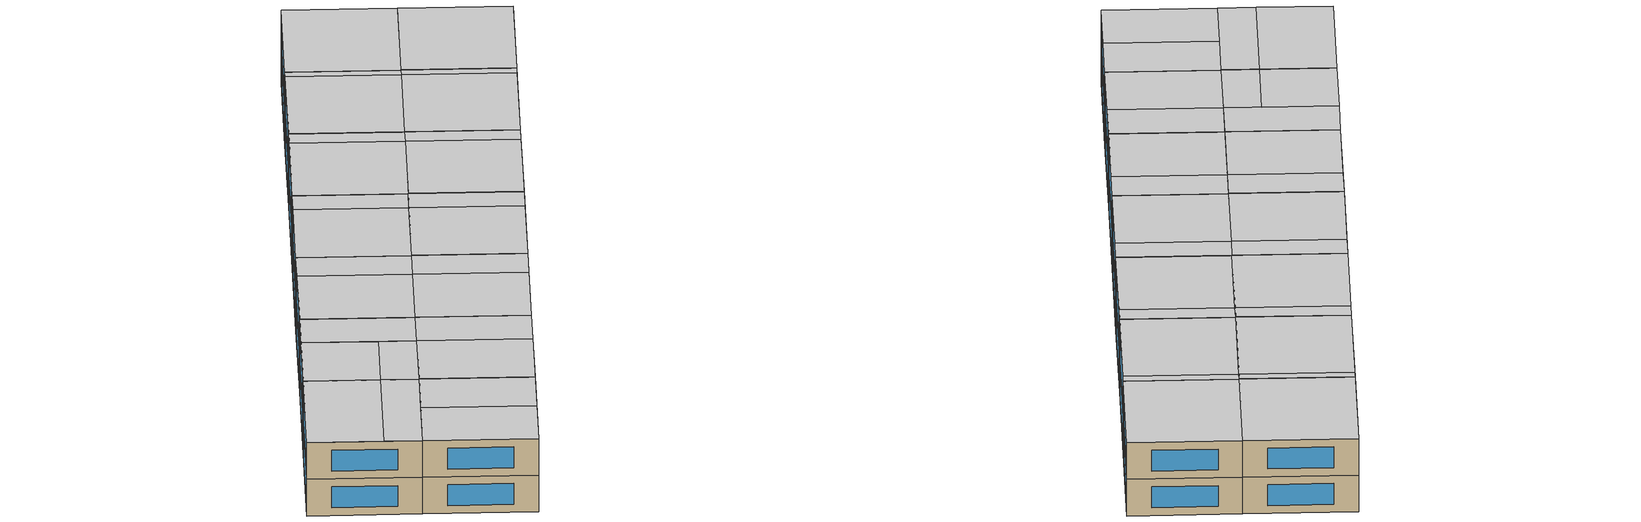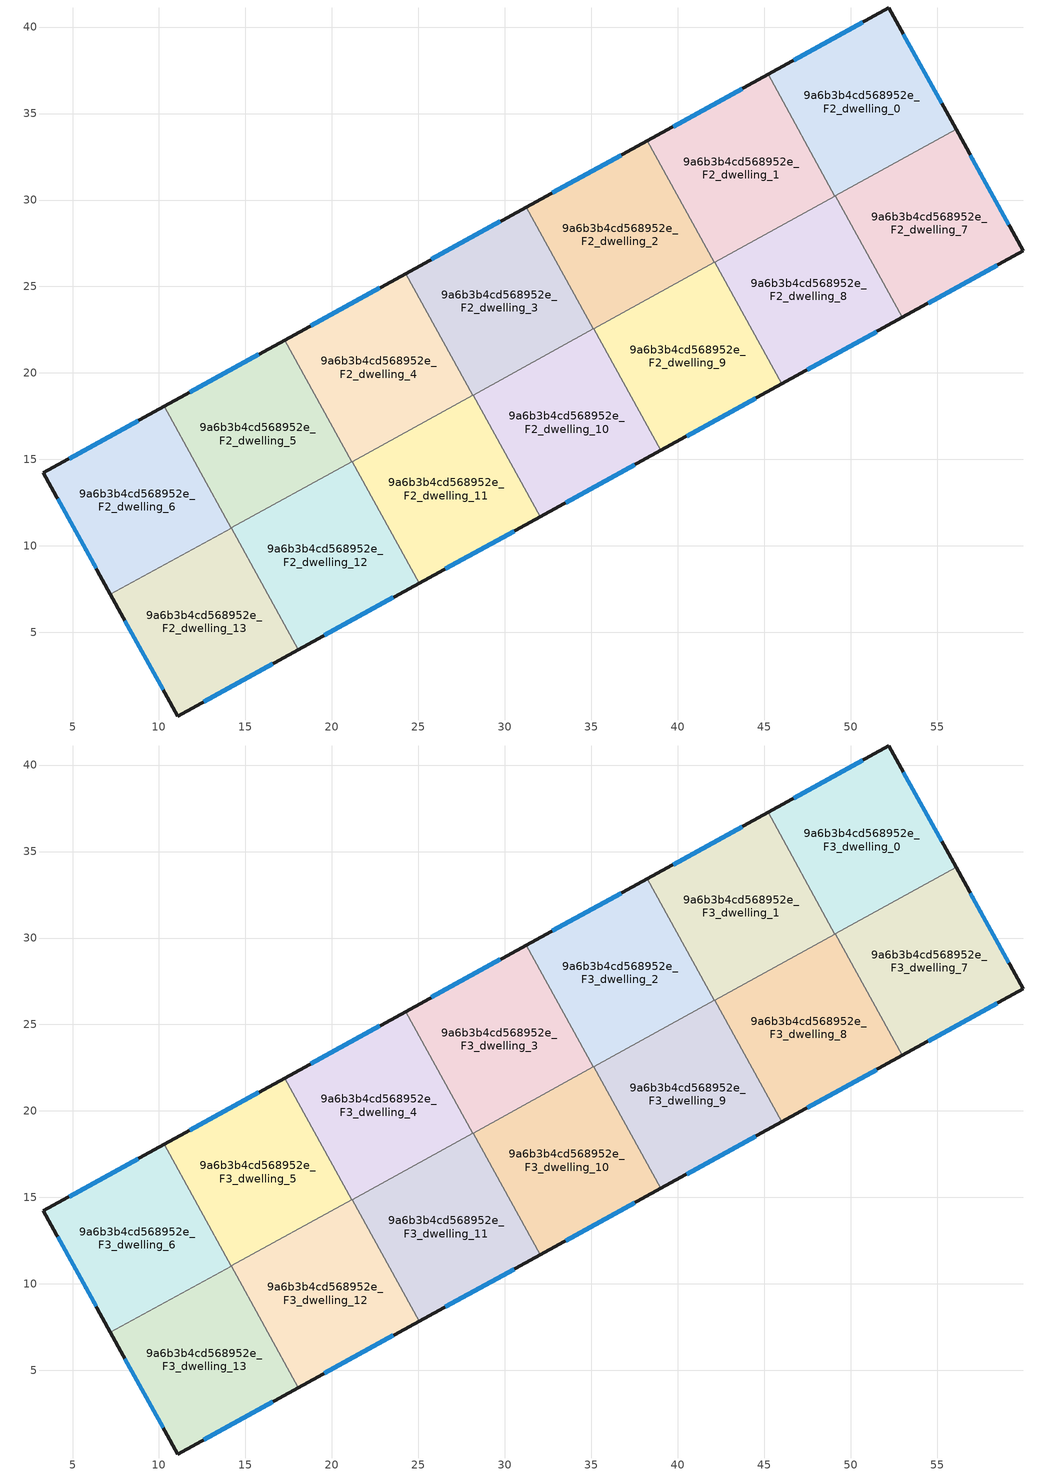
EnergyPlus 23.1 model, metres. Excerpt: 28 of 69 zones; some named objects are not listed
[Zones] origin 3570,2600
9a6b3b4cd568952e_F2_dwelling_0
 floor to 9a6b3b4cd568952e_F1_dwelling_0 (EU_floor_Construction): 52.19,41.1 56.09,34.08 49.09,30.23 45.22,37.27 z6
 wall outside (EU_wall_Construction): 56.09,34.08 52.19,41.1 45.22,37.27 z6:9
 wall to 9a6b3b4cd568952e_F2_dwelling_1 (EU_wall_Construction): 45.22,37.27 49.09,30.23 z6:9
 wall to 9a6b3b4cd568952e_F2_dwelling_7 (EU_wall_Construction): 49.11,30.25 56.09,34.08 z6:9
 wall to 9a6b3b4cd568952e_F2_dwelling_8 (EU_wall_Construction): 49.09,30.23 49.11,30.25 z6:9
 window (EU_Window_Construction): 50.7,40.28 46.71,38.09 / 55.25,35.59 53.03,39.6 z6.64:8.36
9a6b3b4cd568952e_F2_dwelling_1
 floor to 9a6b3b4cd568952e_F1_dwelling_1 (EU_floor_Construction): 45.22,37.27 49.09,30.23 42.1,26.39 38.23,33.42 z6
 wall outside (EU_wall_Construction): 45.22,37.27 38.23,33.42 z6:9
 wall to 9a6b3b4cd568952e_F2_dwelling_8 (EU_wall_Construction): 42.13,26.4 49.09,30.23 z6:9
 wall to 9a6b3b4cd568952e_F2_dwelling_2 (EU_wall_Construction): 38.23,33.42 42.1,26.39 z6:9
 wall to 9a6b3b4cd568952e_F2_dwelling_9 (EU_wall_Construction): 42.1,26.39 42.13,26.4 z6:9
 window (EU_Window_Construction): 43.72,36.44 39.72,34.25 z6.64:8.36
9a6b3b4cd568952e_F2_dwelling_10
 floor to 9a6b3b4cd568952e_F1_dwelling_10 (EU_floor_Construction): 35.15,22.56 39.02,15.53 32.03,11.68 28.16,18.72 z6
 wall outside (EU_wall_Construction): 32.03,11.68 39.02,15.53 z6:9
 wall to 9a6b3b4cd568952e_F2_dwelling_9 (EU_wall_Construction): 39.02,15.53 35.15,22.56 z6:9
 wall to 9a6b3b4cd568952e_F2_dwelling_11 (EU_wall_Construction): 28.16,18.72 32.03,11.68 z6:9
 wall to 9a6b3b4cd568952e_F2_dwelling_3 (EU_wall_Construction): 35.11,22.55 28.16,18.72 z6:9
 wall to 9a6b3b4cd568952e_F2_dwelling_2 (EU_wall_Construction): 35.15,22.56 35.11,22.55 z6:9
 window (EU_Window_Construction): 33.53,12.51 37.52,14.7 z6.64:8.36
9a6b3b4cd568952e_F2_dwelling_11
 floor to 9a6b3b4cd568952e_F1_dwelling_11 (EU_floor_Construction): 28.16,18.72 32.03,11.68 25.05,7.84 21.18,14.88 z6
 wall outside (EU_wall_Construction): 25.05,7.84 32.03,11.68 z6:9
 wall to 9a6b3b4cd568952e_F2_dwelling_12 (EU_wall_Construction): 21.18,14.88 25.05,7.84 z6:9
 wall to 9a6b3b4cd568952e_F2_dwelling_4 (EU_wall_Construction): 28.13,18.7 21.18,14.88 z6:9
 wall to 9a6b3b4cd568952e_F2_dwelling_3 (EU_wall_Construction): 28.16,18.72 28.13,18.71 z6:9
 window (EU_Window_Construction): 26.54,8.66 30.54,10.86 z6.64:8.36
9a6b3b4cd568952e_F2_dwelling_12
 floor to 9a6b3b4cd568952e_F1_dwelling_12 (EU_floor_Construction): 21.18,14.88 25.05,7.84 18.06,4 14.19,11.04 z6
 wall outside (EU_wall_Construction): 18.06,4 25.05,7.84 z6:9
 wall to 9a6b3b4cd568952e_F2_dwelling_13 (EU_wall_Construction): 14.19,11.04 18.06,4 z6:9
 wall to 9a6b3b4cd568952e_F2_dwelling_5 (EU_wall_Construction): 21.15,14.86 14.19,11.04 z6:9
 wall to 9a6b3b4cd568952e_F2_dwelling_4 (EU_wall_Construction): 21.18,14.88 21.15,14.86 z6:9
 window (EU_Window_Construction): 19.56,4.82 23.55,7.02 z6.64:8.36
9a6b3b4cd568952e_F2_dwelling_13
 floor to 9a6b3b4cd568952e_F1_dwelling_13 (EU_floor_Construction): 14.19,11.04 18.06,4 11.09,0.17 7.2,7.19 z6
 wall outside (EU_wall_Construction): 7.2,7.19 11.09,0.17 18.06,4 z6:9
 wall to 9a6b3b4cd568952e_F2_dwelling_6 (EU_wall_Construction): 14.17,11.02 7.2,7.19 z6:9
 wall to 9a6b3b4cd568952e_F2_dwelling_5 (EU_wall_Construction): 14.19,11.04 14.17,11.02 z6:9
 window (EU_Window_Construction): 12.58,0.99 16.57,3.18 / 8.03,5.69 10.26,1.67 z6.64:8.36
9a6b3b4cd568952e_F2_dwelling_2
 floor to 9a6b3b4cd568952e_F1_dwelling_2 (EU_floor_Construction): 38.23,33.42 42.1,26.39 35.11,22.55 31.24,29.58 z6
 wall outside (EU_wall_Construction): 38.23,33.42 31.24,29.58 z6:9
 wall to 9a6b3b4cd568952e_F2_dwelling_9 (EU_wall_Construction): 35.15,22.56 42.1,26.39 z6:9
 wall to 9a6b3b4cd568952e_F2_dwelling_3 (EU_wall_Construction): 31.24,29.58 35.11,22.55 z6:9
 window (EU_Window_Construction): 36.73,32.6 32.74,30.41 z6.64:8.36
9a6b3b4cd568952e_F2_dwelling_3
 floor to 9a6b3b4cd568952e_F1_dwelling_3 (EU_floor_Construction): 31.24,29.58 35.11,22.55 28.13,18.71 24.26,25.74 z6
 wall outside (EU_wall_Construction): 31.24,29.58 24.26,25.74 z6:9
 wall to 9a6b3b4cd568952e_F2_dwelling_4 (EU_wall_Construction): 24.26,25.74 28.13,18.71 z6:9
 window (EU_Window_Construction): 29.75,28.76 25.75,26.57 z6.64:8.36
9a6b3b4cd568952e_F2_dwelling_4
 floor to 9a6b3b4cd568952e_F1_dwelling_4 (EU_floor_Construction): 24.26,25.74 28.13,18.71 21.15,14.86 17.27,21.9 z6
 wall outside (EU_wall_Construction): 24.26,25.74 17.27,21.9 z6:9
 wall to 9a6b3b4cd568952e_F2_dwelling_5 (EU_wall_Construction): 17.27,21.9 21.15,14.86 z6:9
 window (EU_Window_Construction): 22.76,24.92 18.77,22.73 z6.64:8.36
9a6b3b4cd568952e_F2_dwelling_5
 floor to 9a6b3b4cd568952e_F1_dwelling_5 (EU_floor_Construction): 17.27,21.9 21.15,14.86 14.17,11.02 10.29,18.07 z6
 wall outside (EU_wall_Construction): 17.27,21.9 10.29,18.07 z6:9
 wall to 9a6b3b4cd568952e_F2_dwelling_6 (EU_wall_Construction): 10.29,18.07 14.17,11.02 z6:9
 window (EU_Window_Construction): 15.78,21.08 11.79,18.89 z6.64:8.36
9a6b3b4cd568952e_F2_dwelling_6
 floor to 9a6b3b4cd568952e_F1_dwelling_6 (EU_floor_Construction): 10.29,18.07 14.17,11.02 7.2,7.19 3.3,14.22 z6
 wall outside (EU_wall_Construction): 10.29,18.07 3.3,14.22 7.2,7.19 z6:9
 window (EU_Window_Construction): 4.13,12.72 6.36,8.7 / 8.8,17.24 4.8,15.04 z6.64:8.36
9a6b3b4cd568952e_F2_dwelling_7
 floor to 9a6b3b4cd568952e_F1_dwelling_7 (EU_floor_Construction): 56.09,34.08 59.98,27.06 52.98,23.21 49.11,30.25 z6
 wall outside (EU_wall_Construction): 52.98,23.21 59.98,27.06 56.09,34.08 z6:9
 wall to 9a6b3b4cd568952e_F2_dwelling_8 (EU_wall_Construction): 49.11,30.25 52.98,23.21 z6:9
 window (EU_Window_Construction): 59.15,28.56 56.92,32.58 / 54.48,24.03 58.48,26.23 z6.64:8.36
9a6b3b4cd568952e_F2_dwelling_8
 floor to 9a6b3b4cd568952e_F1_dwelling_8 (EU_floor_Construction): 49.11,30.25 52.98,23.21 46,19.37 42.13,26.41 z6
 wall outside (EU_wall_Construction): 46,19.37 52.98,23.21 z6:9
 wall to 9a6b3b4cd568952e_F2_dwelling_9 (EU_wall_Construction): 42.13,26.41 46,19.37 z6:9
 window (EU_Window_Construction): 47.5,20.19 51.49,22.39 z6.64:8.36
9a6b3b4cd568952e_F2_dwelling_9
 floor to 9a6b3b4cd568952e_F1_dwelling_9 (EU_floor_Construction): 42.13,26.41 46,19.37 39.02,15.53 35.15,22.56 z6
 wall outside (EU_wall_Construction): 39.02,15.53 46,19.37 z6:9
 window (EU_Window_Construction): 40.51,16.35 44.5,18.54 z6.64:8.36
9a6b3b4cd568952e_F3_dwelling_0
 floor to 9a6b3b4cd568952e_F2_dwelling_0 (EU_floor_Construction): 52.19,41.1 56.09,34.08 49.09,30.23 45.22,37.27 z9
 wall outside (EU_wall_Construction): 56.09,34.08 52.19,41.1 45.22,37.27 z9:12
 wall to 9a6b3b4cd568952e_F3_dwelling_1 (EU_wall_Construction): 45.22,37.27 49.09,30.23 z9:12
 wall to 9a6b3b4cd568952e_F3_dwelling_7 (EU_wall_Construction): 49.11,30.25 56.09,34.08 z9:12
 wall to 9a6b3b4cd568952e_F3_dwelling_8 (EU_wall_Construction): 49.09,30.23 49.11,30.25 z9:12
 window (EU_Window_Construction): 50.7,40.28 46.71,38.09 / 55.25,35.59 53.03,39.6 z9.64:11.36
 ceiling adiabatic (EU_roof_Construction): 56.08,34.08 52.19,41.1 45.22,37.27 49.09,30.23 z12
9a6b3b4cd568952e_F3_dwelling_1
 floor to 9a6b3b4cd568952e_F2_dwelling_1 (EU_floor_Construction): 45.22,37.27 49.09,30.23 42.1,26.39 38.23,33.42 z9
 wall outside (EU_wall_Construction): 45.22,37.27 38.23,33.42 z9:12
 wall to 9a6b3b4cd568952e_F3_dwelling_8 (EU_wall_Construction): 42.13,26.4 49.09,30.23 z9:12
 wall to 9a6b3b4cd568952e_F3_dwelling_2 (EU_wall_Construction): 38.23,33.42 42.1,26.39 z9:12
 wall to 9a6b3b4cd568952e_F3_dwelling_9 (EU_wall_Construction): 42.1,26.39 42.13,26.4 z9:12
 window (EU_Window_Construction): 43.72,36.44 39.72,34.25 z9.64:11.36
 ceiling to 9a6b3b4cd568952e_F4_dwelling_3 (EU_floor_Construction): 48.56,29.94 44.69,36.98 38.23,33.42 42.1,26.39 z12
 ceiling to 9a6b3b4cd568952e_F4_dwelling_1 (EU_floor_Construction): 49.09,30.23 45.22,37.27 44.69,36.98 48.56,29.94 z12
9a6b3b4cd568952e_F3_dwelling_10
 floor to 9a6b3b4cd568952e_F2_dwelling_10 (EU_floor_Construction): 35.15,22.56 39.02,15.53 32.03,11.68 28.16,18.72 z9
 wall outside (EU_wall_Construction): 32.03,11.68 39.02,15.53 z9:12
 wall to 9a6b3b4cd568952e_F3_dwelling_9 (EU_wall_Construction): 39.02,15.53 35.15,22.56 z9:12
 wall to 9a6b3b4cd568952e_F3_dwelling_11 (EU_wall_Construction): 28.16,18.72 32.03,11.68 z9:12
 wall to 9a6b3b4cd568952e_F3_dwelling_3 (EU_wall_Construction): 35.11,22.55 28.16,18.72 z9:12
 wall to 9a6b3b4cd568952e_F3_dwelling_2 (EU_wall_Construction): 35.15,22.56 35.11,22.55 z9:12
 window (EU_Window_Construction): 33.53,12.51 37.52,14.7 z9.64:11.36
 ceiling to 9a6b3b4cd568952e_F4_dwelling_6 (EU_floor_Construction): 37.39,14.63 33.52,21.67 28.16,18.72 32.03,11.68 z12
 ceiling to 9a6b3b4cd568952e_F4_dwelling_4 (EU_floor_Construction): 39.02,15.53 35.15,22.56 33.52,21.67 37.39,14.63 z12
9a6b3b4cd568952e_F3_dwelling_11
 floor to 9a6b3b4cd568952e_F2_dwelling_11 (EU_floor_Construction): 28.16,18.72 32.03,11.68 25.05,7.84 21.18,14.88 z9
 wall outside (EU_wall_Construction): 25.05,7.84 32.03,11.68 z9:12
 wall to 9a6b3b4cd568952e_F3_dwelling_12 (EU_wall_Construction): 21.18,14.88 25.05,7.84 z9:12
 wall to 9a6b3b4cd568952e_F3_dwelling_4 (EU_wall_Construction): 28.13,18.7 21.18,14.88 z9:12
 wall to 9a6b3b4cd568952e_F3_dwelling_3 (EU_wall_Construction): 28.16,18.72 28.13,18.71 z9:12
 window (EU_Window_Construction): 26.54,8.66 30.54,10.86 z9.64:11.36
 ceiling to 9a6b3b4cd568952e_F4_dwelling_8 (EU_floor_Construction): 29.87,10.49 26,17.53 21.18,14.88 25.05,7.84 z12
 ceiling to 9a6b3b4cd568952e_F4_dwelling_6 (EU_floor_Construction): 32.03,11.68 28.16,18.72 26,17.53 29.87,10.49 z12
9a6b3b4cd568952e_F3_dwelling_12
 floor to 9a6b3b4cd568952e_F2_dwelling_12 (EU_floor_Construction): 21.18,14.88 25.05,7.84 18.06,4 14.19,11.04 z9
 wall outside (EU_wall_Construction): 18.06,4 25.05,7.84 z9:12
 wall to 9a6b3b4cd568952e_F3_dwelling_13 (EU_wall_Construction): 14.19,11.04 18.06,4 z9:12
 wall to 9a6b3b4cd568952e_F3_dwelling_5 (EU_wall_Construction): 21.15,14.86 14.19,11.04 z9:12
 wall to 9a6b3b4cd568952e_F3_dwelling_4 (EU_wall_Construction): 21.18,14.88 21.15,14.86 z9:12
 window (EU_Window_Construction): 19.56,4.82 23.55,7.02 z9.64:11.36
 ceiling to 9a6b3b4cd568952e_F4_dwelling_10 (EU_floor_Construction): 22.35,6.36 18.48,13.4 14.19,11.04 18.06,4 z12
 ceiling to 9a6b3b4cd568952e_F4_dwelling_8 (EU_floor_Construction): 25.05,7.84 21.18,14.88 18.48,13.4 22.35,6.36 z12
9a6b3b4cd568952e_F3_dwelling_13
 floor to 9a6b3b4cd568952e_F2_dwelling_13 (EU_floor_Construction): 14.19,11.04 18.06,4 11.09,0.17 7.2,7.19 z9
 wall outside (EU_wall_Construction): 7.2,7.19 11.09,0.17 18.06,4 z9:12
 wall to 9a6b3b4cd568952e_F3_dwelling_6 (EU_wall_Construction): 14.17,11.02 7.2,7.19 z9:12
 wall to 9a6b3b4cd568952e_F3_dwelling_5 (EU_wall_Construction): 14.19,11.04 14.17,11.02 z9:12
 window (EU_Window_Construction): 12.58,0.99 16.57,3.18 / 8.03,5.69 10.26,1.67 z9.64:11.36
 ceiling to 9a6b3b4cd568952e_F4_dwelling_11 (EU_floor_Construction): 14.83,2.22 10.96,9.26 7.2,7.19 11.09,0.17 z12
 ceiling to 9a6b3b4cd568952e_F4_dwelling_10 (EU_floor_Construction): 18.06,4 14.19,11.04 10.96,9.26 14.83,2.22 z12
9a6b3b4cd568952e_F3_dwelling_2
 floor to 9a6b3b4cd568952e_F2_dwelling_2 (EU_floor_Construction): 38.23,33.42 42.1,26.39 35.11,22.55 31.24,29.58 z9
 wall outside (EU_wall_Construction): 38.23,33.42 31.24,29.58 z9:12
 wall to 9a6b3b4cd568952e_F3_dwelling_9 (EU_wall_Construction): 35.15,22.56 42.1,26.39 z9:12
 wall to 9a6b3b4cd568952e_F3_dwelling_3 (EU_wall_Construction): 31.24,29.58 35.11,22.55 z9:12
 window (EU_Window_Construction): 36.73,32.6 32.74,30.41 z9.64:11.36
 ceiling to 9a6b3b4cd568952e_F4_dwelling_5 (EU_floor_Construction): 41.04,25.81 37.17,32.84 31.24,29.58 35.11,22.55 z12
 ceiling to 9a6b3b4cd568952e_F4_dwelling_3 (EU_floor_Construction): 42.1,26.39 38.23,33.42 37.17,32.84 41.04,25.81 z12
9a6b3b4cd568952e_F3_dwelling_3
 floor to 9a6b3b4cd568952e_F2_dwelling_3 (EU_floor_Construction): 31.24,29.58 35.11,22.55 28.13,18.71 24.26,25.74 z9
 wall outside (EU_wall_Construction): 31.24,29.58 24.26,25.74 z9:12
 wall to 9a6b3b4cd568952e_F3_dwelling_4 (EU_wall_Construction): 24.26,25.74 28.13,18.71 z9:12
 window (EU_Window_Construction): 29.75,28.76 25.75,26.57 z9.64:11.36
 ceiling to 9a6b3b4cd568952e_F4_dwelling_7 (EU_floor_Construction): 33.52,21.67 29.65,28.71 24.26,25.74 28.13,18.71 z12
 ceiling to 9a6b3b4cd568952e_F4_dwelling_5 (EU_floor_Construction): 35.11,22.55 31.24,29.58 29.65,28.71 33.52,21.67 z12
9a6b3b4cd568952e_F3_dwelling_4
 floor to 9a6b3b4cd568952e_F2_dwelling_4 (EU_floor_Construction): 24.26,25.74 28.13,18.71 21.15,14.86 17.27,21.9 z9
 wall outside (EU_wall_Construction): 24.26,25.74 17.27,21.9 z9:12
 wall to 9a6b3b4cd568952e_F3_dwelling_5 (EU_wall_Construction): 17.27,21.9 21.15,14.86 z9:12
 window (EU_Window_Construction): 22.76,24.92 18.77,22.73 z9.64:11.36
 ceiling to 9a6b3b4cd568952e_F4_dwelling_9 (EU_floor_Construction): 26,17.53 22.12,24.57 17.27,21.9 21.15,14.87 z12
 ceiling to 9a6b3b4cd568952e_F4_dwelling_7 (EU_floor_Construction): 28.13,18.71 24.26,25.74 22.12,24.57 26,17.53 z12
9a6b3b4cd568952e_F3_dwelling_5
 floor to 9a6b3b4cd568952e_F2_dwelling_5 (EU_floor_Construction): 17.27,21.9 21.15,14.86 14.17,11.02 10.29,18.07 z9
 wall outside (EU_wall_Construction): 17.27,21.9 10.29,18.07 z9:12
 wall to 9a6b3b4cd568952e_F3_dwelling_6 (EU_wall_Construction): 10.29,18.07 14.17,11.02 z9:12
 window (EU_Window_Construction): 15.78,21.08 11.79,18.89 z9.64:11.36
 ceiling to 9a6b3b4cd568952e_F4_dwelling_12 (EU_floor_Construction): 17.18,15.75 14.6,20.43 10.29,18.07 12.87,13.38 z12
 ceiling to 9a6b3b4cd568952e_F4_dwelling_9 (EU_floor_Construction): 21.15,14.87 17.27,21.9 14.6,20.43 18.47,13.4 z12
 ceiling to 9a6b3b4cd568952e_F4_dwelling_11 (EU_floor_Construction): 18.47,13.4 17.18,15.75 12.87,13.38 14.17,11.03 z12
9a6b3b4cd568952e_F3_dwelling_6
 floor to 9a6b3b4cd568952e_F2_dwelling_6 (EU_floor_Construction): 10.29,18.07 14.17,11.02 7.2,7.19 3.3,14.22 z9
 wall outside (EU_wall_Construction): 10.29,18.07 3.3,14.22 7.2,7.19 z9:12
 window (EU_Window_Construction): 4.13,12.72 6.36,8.7 / 8.8,17.24 4.8,15.04 z9.64:11.36
 ceiling to 9a6b3b4cd568952e_F4_dwelling_12 (EU_floor_Construction): 12.87,13.38 10.29,18.07 3.3,14.22 5.89,9.54 z12
 ceiling to 9a6b3b4cd568952e_F4_dwelling_11 (EU_floor_Construction): 14.17,11.03 12.87,13.38 5.89,9.54 7.2,7.19 z12
9a6b3b4cd568952e_F3_dwelling_7
 floor to 9a6b3b4cd568952e_F2_dwelling_7 (EU_floor_Construction): 56.09,34.08 59.98,27.06 52.98,23.21 49.11,30.25 z9
 wall outside (EU_wall_Construction): 52.98,23.21 59.98,27.06 56.09,34.08 z9:12
 wall to 9a6b3b4cd568952e_F3_dwelling_8 (EU_wall_Construction): 49.11,30.25 52.98,23.21 z9:12
 window (EU_Window_Construction): 59.15,28.56 56.92,32.58 / 54.48,24.03 58.48,26.23 z9.64:11.36
 ceiling to 9a6b3b4cd568952e_F4_dwelling_0 (EU_floor_Construction): 59.98,27.06 56.09,34.07 49.12,30.23 52.98,23.21 z12
 ceiling to 9a6b3b4cd568952e_F4_dwelling_1 (EU_floor_Construction): 56.09,34.07 56.08,34.08 49.11,30.25 49.12,30.23 z12
9a6b3b4cd568952e_F3_dwelling_8
 floor to 9a6b3b4cd568952e_F2_dwelling_8 (EU_floor_Construction): 49.11,30.25 52.98,23.21 46,19.37 42.13,26.41 z9
 wall outside (EU_wall_Construction): 46,19.37 52.98,23.21 z9:12
 wall to 9a6b3b4cd568952e_F3_dwelling_9 (EU_wall_Construction): 42.13,26.41 46,19.37 z9:12
 window (EU_Window_Construction): 47.5,20.19 51.49,22.39 z9.64:11.36
 ceiling to 9a6b3b4cd568952e_F4_dwelling_2 (EU_floor_Construction): 52.43,22.91 48.56,29.94 42.13,26.4 46,19.37 z12
 ceiling to 9a6b3b4cd568952e_F4_dwelling_0 (EU_floor_Construction): 52.98,23.21 49.12,30.23 48.57,29.93 52.43,22.91 z12
9a6b3b4cd568952e_F3_dwelling_9
 floor to 9a6b3b4cd568952e_F2_dwelling_9 (EU_floor_Construction): 42.13,26.41 46,19.37 39.02,15.53 35.15,22.56 z9
 wall outside (EU_wall_Construction): 39.02,15.53 46,19.37 z9:12
 window (EU_Window_Construction): 40.51,16.35 44.5,18.54 z9.64:11.36
 ceiling to 9a6b3b4cd568952e_F4_dwelling_4 (EU_floor_Construction): 44.91,18.77 41.04,25.8 35.15,22.56 39.02,15.53 z12
 ceiling to 9a6b3b4cd568952e_F4_dwelling_2 (EU_floor_Construction): 46,19.37 42.13,26.4 41.04,25.8 44.91,18.77 z12
[Building]
EU S2 Campaign: North Axis=0; Terrain=City; Solar Distribution=FullExterior
[Site:Location]
Yerevan-Zvartnots.Intl.AP: Latitude=40.15; Longitude=44.383; Time Zone=4; Elevation=854
[SizingPeriod:WeatherFileDays]
AnnualSizingPeriod: Begin Month=1; Begin Day of Month=1; End Month=12; End Day of Month=31; Day of Week for Start Day=Monday; Use Weather File Daylight Saving Period=No; Use Weather File Rain and Snow Indicators=No
[MATERIAL]
EU_InternalMass_Material: Roughness=MediumRough; Thickness=0.1; Conductivity=1; Density=1800; Specific Heat=900; Thermal Absorptance=0.9; Solar Absorptance=0.7; Visible Absorptance=0.7
[MATERIAL:NOMASS] Roughness=MediumRough; Thermal Absorptance=0.9; Solar Absorptance=0.7; Visible Absorptance=0.7
Name | Thermal Resistance
EU_wall_NoMass | 1.05043
EU_roof_NoMass | 1.45357
EU_floor_NoMass | 0.478065
[WINDOWMATERIAL:SIMPLEGLAZINGSYSTEM]
EU_Window_SimpleGlazing: UFactor=2.5566; Solar Heat Gain Coefficient=0.75; Visible Transmittance=0.75
[CONSTRUCTION]
EU_wall_Construction: EU_wall_NoMass
EU_roof_Construction: EU_roof_NoMass
EU_floor_Construction: EU_floor_NoMass
EU_Window_Construction: EU_Window_SimpleGlazing
EU_InternalMass_Construction: EU_InternalMass_Material
[ZONE] Type=1; Multiplier=1; Ceiling Height=autocalculate; Floor Area=autocalculate; Part of Total Floor Area=Yes
Name | Volume
9a6b3b4cd568952e_F2_dwelling_0; 9a6b3b4cd568952e_F3_dwelling_0 | 192.086
9a6b3b4cd568952e_F2_dwelling_1; 9a6b3b4cd568952e_F3_dwelling_1; 9a6b3b4cd568952e_F2_dwelling_2; 9a6b3b4cd568952e_F3_dwelling_2 | 192.087
9a6b3b4cd568952e_F2_dwelling_10; 9a6b3b4cd568952e_F3_dwelling_10 | 192.099
9a6b3b4cd568952e_F2_dwelling_11; 9a6b3b4cd568952e_F3_dwelling_11; 9a6b3b4cd568952e_F2_dwelling_13; 9a6b3b4cd568952e_F3_dwelling_13 | 192.094
9a6b3b4cd568952e_F2_dwelling_12; 9a6b3b4cd568952e_F3_dwelling_12 | 192.098
9a6b3b4cd568952e_F2_dwelling_3; 9a6b3b4cd568952e_F3_dwelling_3 | 192.071
9a6b3b4cd568952e_F2_dwelling_4; 9a6b3b4cd568952e_F3_dwelling_4 | 192.082
9a6b3b4cd568952e_F2_dwelling_5; 9a6b3b4cd568952e_F3_dwelling_5 | 192.065
9a6b3b4cd568952e_F2_dwelling_6; 9a6b3b4cd568952e_F3_dwelling_6 | 192.103
9a6b3b4cd568952e_F2_dwelling_7; 9a6b3b4cd568952e_F3_dwelling_7 | 192.09
9a6b3b4cd568952e_F2_dwelling_8; 9a6b3b4cd568952e_F3_dwelling_8 | 192.093
9a6b3b4cd568952e_F2_dwelling_9; 9a6b3b4cd568952e_F3_dwelling_9 | 192.077
[INTERNALMASS] Construction=EU_InternalMass_Construction
Name | Zone or ZoneList | Surface Area
9a6b3b4cd568952e_F2_dwelling_0_EU_InternalMass | 9a6b3b4cd568952e_F2_dwelling_0 | 64.0286
9a6b3b4cd568952e_F2_dwelling_1_EU_InternalMass | 9a6b3b4cd568952e_F2_dwelling_1 | 64.0291
9a6b3b4cd568952e_F2_dwelling_2_EU_InternalMass | 9a6b3b4cd568952e_F2_dwelling_2 | 64.029
9a6b3b4cd568952e_F2_dwelling_3_EU_InternalMass | 9a6b3b4cd568952e_F2_dwelling_3 | 64.0235
9a6b3b4cd568952e_F2_dwelling_4_EU_InternalMass | 9a6b3b4cd568952e_F2_dwelling_4 | 64.0272
9a6b3b4cd568952e_F2_dwelling_5_EU_InternalMass | 9a6b3b4cd568952e_F2_dwelling_5 | 64.0217
9a6b3b4cd568952e_F2_dwelling_6_EU_InternalMass | 9a6b3b4cd568952e_F2_dwelling_6 | 64.0344
9a6b3b4cd568952e_F2_dwelling_7_EU_InternalMass | 9a6b3b4cd568952e_F2_dwelling_7 | 64.03
9a6b3b4cd568952e_F2_dwelling_8_EU_InternalMass | 9a6b3b4cd568952e_F2_dwelling_8 | 64.0312
9a6b3b4cd568952e_F2_dwelling_9_EU_InternalMass | 9a6b3b4cd568952e_F2_dwelling_9 | 64.0257
9a6b3b4cd568952e_F2_dwelling_10_EU_InternalMass | 9a6b3b4cd568952e_F2_dwelling_10 | 64.0328
9a6b3b4cd568952e_F2_dwelling_11_EU_InternalMass | 9a6b3b4cd568952e_F2_dwelling_11 | 64.0312
9a6b3b4cd568952e_F2_dwelling_12_EU_InternalMass | 9a6b3b4cd568952e_F2_dwelling_12 | 64.0328
9a6b3b4cd568952e_F2_dwelling_13_EU_InternalMass | 9a6b3b4cd568952e_F2_dwelling_13 | 64.0315
9a6b3b4cd568952e_F3_dwelling_0_EU_InternalMass | 9a6b3b4cd568952e_F3_dwelling_0 | 64.0286
9a6b3b4cd568952e_F3_dwelling_1_EU_InternalMass | 9a6b3b4cd568952e_F3_dwelling_1 | 64.0291
9a6b3b4cd568952e_F3_dwelling_2_EU_InternalMass | 9a6b3b4cd568952e_F3_dwelling_2 | 64.029
9a6b3b4cd568952e_F3_dwelling_3_EU_InternalMass | 9a6b3b4cd568952e_F3_dwelling_3 | 64.0235
9a6b3b4cd568952e_F3_dwelling_4_EU_InternalMass | 9a6b3b4cd568952e_F3_dwelling_4 | 64.0272
9a6b3b4cd568952e_F3_dwelling_5_EU_InternalMass | 9a6b3b4cd568952e_F3_dwelling_5 | 64.0217
9a6b3b4cd568952e_F3_dwelling_6_EU_InternalMass | 9a6b3b4cd568952e_F3_dwelling_6 | 64.0344
9a6b3b4cd568952e_F3_dwelling_7_EU_InternalMass | 9a6b3b4cd568952e_F3_dwelling_7 | 64.03
9a6b3b4cd568952e_F3_dwelling_8_EU_InternalMass | 9a6b3b4cd568952e_F3_dwelling_8 | 64.0312
9a6b3b4cd568952e_F3_dwelling_9_EU_InternalMass | 9a6b3b4cd568952e_F3_dwelling_9 | 64.0257
9a6b3b4cd568952e_F3_dwelling_10_EU_InternalMass | 9a6b3b4cd568952e_F3_dwelling_10 | 64.0328
9a6b3b4cd568952e_F3_dwelling_11_EU_InternalMass | 9a6b3b4cd568952e_F3_dwelling_11 | 64.0312
9a6b3b4cd568952e_F3_dwelling_12_EU_InternalMass | 9a6b3b4cd568952e_F3_dwelling_12 | 64.0328
9a6b3b4cd568952e_F3_dwelling_13_EU_InternalMass | 9a6b3b4cd568952e_F3_dwelling_13 | 64.0315
[OTHEREQUIPMENT] Fuel Type=Electricity; Design Level Calculation Method=Watts/Area; Power per Zone Floor Area=1; Fraction Latent=0; Fraction Radiant=0; Fraction Lost=0; Carbon Dioxide Generation Rate=0; EndUse Subcategory=EU_Step8_InternalGains
Name | Zone or ZoneList or Space or SpaceList | Schedule
EU_Step8_InternalGain_9a6b3b4cd568952e_F2_dwelling_0_f000 | 9a6b3b4cd568952e_F2_dwelling_0 | EU_Step8_GainSchedule_9a6b3b4cd568952e_F2_dwelling_0_f000
EU_Step8_InternalGain_9a6b3b4cd568952e_F2_dwelling_1_f000 | 9a6b3b4cd568952e_F2_dwelling_1 | EU_Step8_GainSchedule_9a6b3b4cd568952e_F2_dwelling_1_f000
EU_Step8_InternalGain_9a6b3b4cd568952e_F2_dwelling_2_f000 | 9a6b3b4cd568952e_F2_dwelling_2 | EU_Step8_GainSchedule_9a6b3b4cd568952e_F2_dwelling_2_f000
EU_Step8_InternalGain_9a6b3b4cd568952e_F2_dwelling_3_f000 | 9a6b3b4cd568952e_F2_dwelling_3 | EU_Step8_GainSchedule_9a6b3b4cd568952e_F2_dwelling_3_f000
EU_Step8_InternalGain_9a6b3b4cd568952e_F2_dwelling_4_f000 | 9a6b3b4cd568952e_F2_dwelling_4 | EU_Step8_GainSchedule_9a6b3b4cd568952e_F2_dwelling_4_f000
EU_Step8_InternalGain_9a6b3b4cd568952e_F2_dwelling_5_f000 | 9a6b3b4cd568952e_F2_dwelling_5 | EU_Step8_GainSchedule_9a6b3b4cd568952e_F2_dwelling_5_f000
EU_Step8_InternalGain_9a6b3b4cd568952e_F2_dwelling_6_f000 | 9a6b3b4cd568952e_F2_dwelling_6 | EU_Step8_GainSchedule_9a6b3b4cd568952e_F2_dwelling_6_f000
EU_Step8_InternalGain_9a6b3b4cd568952e_F2_dwelling_7_f000 | 9a6b3b4cd568952e_F2_dwelling_7 | EU_Step8_GainSchedule_9a6b3b4cd568952e_F2_dwelling_7_f000
EU_Step8_InternalGain_9a6b3b4cd568952e_F2_dwelling_8_f000 | 9a6b3b4cd568952e_F2_dwelling_8 | EU_Step8_GainSchedule_9a6b3b4cd568952e_F2_dwelling_8_f000
EU_Step8_InternalGain_9a6b3b4cd568952e_F2_dwelling_9_f000 | 9a6b3b4cd568952e_F2_dwelling_9 | EU_Step8_GainSchedule_9a6b3b4cd568952e_F2_dwelling_9_f000
EU_Step8_InternalGain_9a6b3b4cd568952e_F2_dwelling_10_f000 | 9a6b3b4cd568952e_F2_dwelling_10 | EU_Step8_GainSchedule_9a6b3b4cd568952e_F2_dwelling_10_f000
EU_Step8_InternalGain_9a6b3b4cd568952e_F2_dwelling_11_f000 | 9a6b3b4cd568952e_F2_dwelling_11 | EU_Step8_GainSchedule_9a6b3b4cd568952e_F2_dwelling_11_f000
EU_Step8_InternalGain_9a6b3b4cd568952e_F2_dwelling_12_f000 | 9a6b3b4cd568952e_F2_dwelling_12 | EU_Step8_GainSchedule_9a6b3b4cd568952e_F2_dwelling_12_f000
EU_Step8_InternalGain_9a6b3b4cd568952e_F2_dwelling_13_f000 | 9a6b3b4cd568952e_F2_dwelling_13 | EU_Step8_GainSchedule_9a6b3b4cd568952e_F2_dwelling_13_f000
EU_Step8_InternalGain_9a6b3b4cd568952e_F3_dwelling_0_f000 | 9a6b3b4cd568952e_F3_dwelling_0 | EU_Step8_GainSchedule_9a6b3b4cd568952e_F3_dwelling_0_f000
EU_Step8_InternalGain_9a6b3b4cd568952e_F3_dwelling_1_f000 | 9a6b3b4cd568952e_F3_dwelling_1 | EU_Step8_GainSchedule_9a6b3b4cd568952e_F3_dwelling_1_f000
EU_Step8_InternalGain_9a6b3b4cd568952e_F3_dwelling_2_f000 | 9a6b3b4cd568952e_F3_dwelling_2 | EU_Step8_GainSchedule_9a6b3b4cd568952e_F3_dwelling_2_f000
EU_Step8_InternalGain_9a6b3b4cd568952e_F3_dwelling_3_f000 | 9a6b3b4cd568952e_F3_dwelling_3 | EU_Step8_GainSchedule_9a6b3b4cd568952e_F3_dwelling_3_f000
EU_Step8_InternalGain_9a6b3b4cd568952e_F3_dwelling_4_f000 | 9a6b3b4cd568952e_F3_dwelling_4 | EU_Step8_GainSchedule_9a6b3b4cd568952e_F3_dwelling_4_f000
EU_Step8_InternalGain_9a6b3b4cd568952e_F3_dwelling_5_f000 | 9a6b3b4cd568952e_F3_dwelling_5 | EU_Step8_GainSchedule_9a6b3b4cd568952e_F3_dwelling_5_f000
EU_Step8_InternalGain_9a6b3b4cd568952e_F3_dwelling_6_f000 | 9a6b3b4cd568952e_F3_dwelling_6 | EU_Step8_GainSchedule_9a6b3b4cd568952e_F3_dwelling_6_f000
EU_Step8_InternalGain_9a6b3b4cd568952e_F3_dwelling_7_f000 | 9a6b3b4cd568952e_F3_dwelling_7 | EU_Step8_GainSchedule_9a6b3b4cd568952e_F3_dwelling_7_f000
EU_Step8_InternalGain_9a6b3b4cd568952e_F3_dwelling_8_f000 | 9a6b3b4cd568952e_F3_dwelling_8 | EU_Step8_GainSchedule_9a6b3b4cd568952e_F3_dwelling_8_f000
EU_Step8_InternalGain_9a6b3b4cd568952e_F3_dwelling_9_f000 | 9a6b3b4cd568952e_F3_dwelling_9 | EU_Step8_GainSchedule_9a6b3b4cd568952e_F3_dwelling_9_f000
EU_Step8_InternalGain_9a6b3b4cd568952e_F3_dwelling_10_f000 | 9a6b3b4cd568952e_F3_dwelling_10 | EU_Step8_GainSchedule_9a6b3b4cd568952e_F3_dwelling_10_f000
EU_Step8_InternalGain_9a6b3b4cd568952e_F3_dwelling_11_f000 | 9a6b3b4cd568952e_F3_dwelling_11 | EU_Step8_GainSchedule_9a6b3b4cd568952e_F3_dwelling_11_f000
EU_Step8_InternalGain_9a6b3b4cd568952e_F3_dwelling_12_f000 | 9a6b3b4cd568952e_F3_dwelling_12 | EU_Step8_GainSchedule_9a6b3b4cd568952e_F3_dwelling_12_f000
EU_Step8_InternalGain_9a6b3b4cd568952e_F3_dwelling_13_f000 | 9a6b3b4cd568952e_F3_dwelling_13 | EU_Step8_GainSchedule_9a6b3b4cd568952e_F3_dwelling_13_f000
[ZONEVENTILATION:DESIGNFLOWRATE] Schedule=EU_AlwaysOn; Design Flow Rate Calculation Method=AirChanges/Hour; Air Changes per Hour=0.557805; Ventilation Type=Natural; Fan Pressure Rise=0; Fan Total Efficiency=1; Constant Term Coefficient=1; Temperature Term Coefficient=0; Velocity Term Coefficient=0; Velocity Squared Term Coefficient=0; Minimum Indoor Temperature=-100; Maximum Indoor Temperature=100; Delta Temperature=-100; Minimum Outdoor Temperature=-100; Maximum Outdoor Temperature=100; Maximum Wind Speed=40
Name | Zone or ZoneList or Space or SpaceList
EU_ConstantAir_9a6b3b4cd568952e_F2_dwelling_0 | 9a6b3b4cd568952e_F2_dwelling_0
EU_ConstantAir_9a6b3b4cd568952e_F2_dwelling_1 | 9a6b3b4cd568952e_F2_dwelling_1
EU_ConstantAir_9a6b3b4cd568952e_F2_dwelling_2 | 9a6b3b4cd568952e_F2_dwelling_2
EU_ConstantAir_9a6b3b4cd568952e_F2_dwelling_3 | 9a6b3b4cd568952e_F2_dwelling_3
EU_ConstantAir_9a6b3b4cd568952e_F2_dwelling_4 | 9a6b3b4cd568952e_F2_dwelling_4
EU_ConstantAir_9a6b3b4cd568952e_F2_dwelling_5 | 9a6b3b4cd568952e_F2_dwelling_5
EU_ConstantAir_9a6b3b4cd568952e_F2_dwelling_6 | 9a6b3b4cd568952e_F2_dwelling_6
EU_ConstantAir_9a6b3b4cd568952e_F2_dwelling_7 | 9a6b3b4cd568952e_F2_dwelling_7
EU_ConstantAir_9a6b3b4cd568952e_F2_dwelling_8 | 9a6b3b4cd568952e_F2_dwelling_8
EU_ConstantAir_9a6b3b4cd568952e_F2_dwelling_9 | 9a6b3b4cd568952e_F2_dwelling_9
EU_ConstantAir_9a6b3b4cd568952e_F2_dwelling_10 | 9a6b3b4cd568952e_F2_dwelling_10
EU_ConstantAir_9a6b3b4cd568952e_F2_dwelling_11 | 9a6b3b4cd568952e_F2_dwelling_11
EU_ConstantAir_9a6b3b4cd568952e_F2_dwelling_12 | 9a6b3b4cd568952e_F2_dwelling_12
EU_ConstantAir_9a6b3b4cd568952e_F2_dwelling_13 | 9a6b3b4cd568952e_F2_dwelling_13
EU_ConstantAir_9a6b3b4cd568952e_F3_dwelling_0 | 9a6b3b4cd568952e_F3_dwelling_0
EU_ConstantAir_9a6b3b4cd568952e_F3_dwelling_1 | 9a6b3b4cd568952e_F3_dwelling_1
EU_ConstantAir_9a6b3b4cd568952e_F3_dwelling_2 | 9a6b3b4cd568952e_F3_dwelling_2
EU_ConstantAir_9a6b3b4cd568952e_F3_dwelling_3 | 9a6b3b4cd568952e_F3_dwelling_3
EU_ConstantAir_9a6b3b4cd568952e_F3_dwelling_4 | 9a6b3b4cd568952e_F3_dwelling_4
EU_ConstantAir_9a6b3b4cd568952e_F3_dwelling_5 | 9a6b3b4cd568952e_F3_dwelling_5
EU_ConstantAir_9a6b3b4cd568952e_F3_dwelling_6 | 9a6b3b4cd568952e_F3_dwelling_6
EU_ConstantAir_9a6b3b4cd568952e_F3_dwelling_7 | 9a6b3b4cd568952e_F3_dwelling_7
EU_ConstantAir_9a6b3b4cd568952e_F3_dwelling_8 | 9a6b3b4cd568952e_F3_dwelling_8
EU_ConstantAir_9a6b3b4cd568952e_F3_dwelling_9 | 9a6b3b4cd568952e_F3_dwelling_9
EU_ConstantAir_9a6b3b4cd568952e_F3_dwelling_10 | 9a6b3b4cd568952e_F3_dwelling_10
EU_ConstantAir_9a6b3b4cd568952e_F3_dwelling_11 | 9a6b3b4cd568952e_F3_dwelling_11
EU_ConstantAir_9a6b3b4cd568952e_F3_dwelling_12 | 9a6b3b4cd568952e_F3_dwelling_12
EU_ConstantAir_9a6b3b4cd568952e_F3_dwelling_13 | 9a6b3b4cd568952e_F3_dwelling_13
[HVACTEMPLATE:ZONE:IDEALLOADSAIRSYSTEM] System Availability Schedule=EU_AlwaysOn; Maximum Heating Supply Air Temperature=50; Minimum Cooling Supply Air Temperature=13; Maximum Heating Supply Air Humidity Ratio=0.0156; Minimum Cooling Supply Air Humidity Ratio=0.0077; Heating Limit=NoLimit; Cooling Limit=NoLimit; Heating Availability Schedule=EU_AlwaysOn; Cooling Availability Schedule=EU_CoolingOff; Dehumidification Control Type=ConstantSensibleHeatRatio; Cooling Sensible Heat Ratio=0.7; Dehumidification Setpoint=60; Humidification Control Type=None; Humidification Setpoint=30; Outdoor Air Method=None; Outdoor Air Flow Rate per Person=0.00944; Outdoor Air Flow Rate per Zone Floor Area=0; Outdoor Air Flow Rate per Zone=0; Demand Controlled Ventilation Type=None; Outdoor Air Economizer Type=NoEconomizer; Heat Recovery Type=None; Sensible Heat Recovery Effectiveness=0.7; Latent Heat Recovery Effectiveness=0.65
Name | Template Thermostat
9a6b3b4cd568952e_F2_dwelling_0 | EU_HeatOnly_9a6b3b4cd568952e_F2_dwelling_0
9a6b3b4cd568952e_F2_dwelling_1 | EU_HeatOnly_9a6b3b4cd568952e_F2_dwelling_1
9a6b3b4cd568952e_F2_dwelling_2 | EU_HeatOnly_9a6b3b4cd568952e_F2_dwelling_2
9a6b3b4cd568952e_F2_dwelling_3 | EU_HeatOnly_9a6b3b4cd568952e_F2_dwelling_3
9a6b3b4cd568952e_F2_dwelling_4 | EU_HeatOnly_9a6b3b4cd568952e_F2_dwelling_4
9a6b3b4cd568952e_F2_dwelling_5 | EU_HeatOnly_9a6b3b4cd568952e_F2_dwelling_5
9a6b3b4cd568952e_F2_dwelling_6 | EU_HeatOnly_9a6b3b4cd568952e_F2_dwelling_6
9a6b3b4cd568952e_F2_dwelling_7 | EU_HeatOnly_9a6b3b4cd568952e_F2_dwelling_7
9a6b3b4cd568952e_F2_dwelling_8 | EU_HeatOnly_9a6b3b4cd568952e_F2_dwelling_8
9a6b3b4cd568952e_F2_dwelling_9 | EU_HeatOnly_9a6b3b4cd568952e_F2_dwelling_9
9a6b3b4cd568952e_F2_dwelling_10 | EU_HeatOnly_9a6b3b4cd568952e_F2_dwelling_10
9a6b3b4cd568952e_F2_dwelling_11 | EU_HeatOnly_9a6b3b4cd568952e_F2_dwelling_11
9a6b3b4cd568952e_F2_dwelling_12 | EU_HeatOnly_9a6b3b4cd568952e_F2_dwelling_12
9a6b3b4cd568952e_F2_dwelling_13 | EU_HeatOnly_9a6b3b4cd568952e_F2_dwelling_13
9a6b3b4cd568952e_F3_dwelling_0 | EU_HeatOnly_9a6b3b4cd568952e_F3_dwelling_0
9a6b3b4cd568952e_F3_dwelling_1 | EU_HeatOnly_9a6b3b4cd568952e_F3_dwelling_1
9a6b3b4cd568952e_F3_dwelling_2 | EU_HeatOnly_9a6b3b4cd568952e_F3_dwelling_2
9a6b3b4cd568952e_F3_dwelling_3 | EU_HeatOnly_9a6b3b4cd568952e_F3_dwelling_3
9a6b3b4cd568952e_F3_dwelling_4 | EU_HeatOnly_9a6b3b4cd568952e_F3_dwelling_4
9a6b3b4cd568952e_F3_dwelling_5 | EU_HeatOnly_9a6b3b4cd568952e_F3_dwelling_5
9a6b3b4cd568952e_F3_dwelling_6 | EU_HeatOnly_9a6b3b4cd568952e_F3_dwelling_6
9a6b3b4cd568952e_F3_dwelling_7 | EU_HeatOnly_9a6b3b4cd568952e_F3_dwelling_7
9a6b3b4cd568952e_F3_dwelling_8 | EU_HeatOnly_9a6b3b4cd568952e_F3_dwelling_8
9a6b3b4cd568952e_F3_dwelling_9 | EU_HeatOnly_9a6b3b4cd568952e_F3_dwelling_9
9a6b3b4cd568952e_F3_dwelling_10 | EU_HeatOnly_9a6b3b4cd568952e_F3_dwelling_10
9a6b3b4cd568952e_F3_dwelling_11 | EU_HeatOnly_9a6b3b4cd568952e_F3_dwelling_11
9a6b3b4cd568952e_F3_dwelling_12 | EU_HeatOnly_9a6b3b4cd568952e_F3_dwelling_12
9a6b3b4cd568952e_F3_dwelling_13 | EU_HeatOnly_9a6b3b4cd568952e_F3_dwelling_13
[SIZING:ZONE] Zone Cooling Design Supply Air Temperature Input Method=SupplyAirTemperature; Zone Cooling Design Supply Air Temperature=13; Zone Heating Design Supply Air Temperature Input Method=SupplyAirTemperature; Zone Heating Design Supply Air Temperature=50; Zone Cooling Design Supply Air Humidity Ratio=0.008; Zone Heating Design Supply Air Humidity Ratio=0.008; Cooling Design Air Flow Method=DesignDay; Cooling Design Air Flow Rate=0; Cooling Minimum Air Flow per Zone Floor Area=0.000762; Cooling Minimum Air Flow=0; Cooling Minimum Air Flow Fraction=0.2; Heating Design Air Flow Method=DesignDay; Heating Design Air Flow Rate=0; Heating Maximum Air Flow per Zone Floor Area=0.002032; Heating Maximum Air Flow=0.141576; Heating Maximum Air Flow Fraction=0.3; Account for Dedicated Outdoor Air System=No; Dedicated Outdoor Air System Control Strategy=NeutralSupplyAir; Dedicated Outdoor Air Low Setpoint Temperature for Design=autosize; Dedicated Outdoor Air High Setpoint Temperature for Design=autosize; Zone Load Sizing Method=Sensible Load Only No Latent Load; Zone Latent Cooling Design Supply Air Humidity Ratio Input Method=HumidityRatioDifference; Zone Cooling Design Supply Air Humidity Ratio Difference=0.005; Zone Latent Heating Design Supply Air Humidity Ratio Input Method=HumidityRatioDifference; Zone Humidification Design Supply Air Humidity Ratio Difference=0.005
9a6b3b4cd568952e_F2_dwelling_0; 9a6b3b4cd568952e_F2_dwelling_1; 9a6b3b4cd568952e_F2_dwelling_2; 9a6b3b4cd568952e_F2_dwelling_3; 9a6b3b4cd568952e_F2_dwelling_4; 9a6b3b4cd568952e_F2_dwelling_5; 9a6b3b4cd568952e_F2_dwelling_6; 9a6b3b4cd568952e_F2_dwelling_7; 9a6b3b4cd568952e_F2_dwelling_8; 9a6b3b4cd568952e_F2_dwelling_9; 9a6b3b4cd568952e_F2_dwelling_10; 9a6b3b4cd568952e_F2_dwelling_11; 9a6b3b4cd568952e_F2_dwelling_12; 9a6b3b4cd568952e_F2_dwelling_13; 9a6b3b4cd568952e_F3_dwelling_0; 9a6b3b4cd568952e_F3_dwelling_1; 9a6b3b4cd568952e_F3_dwelling_2; 9a6b3b4cd568952e_F3_dwelling_3; 9a6b3b4cd568952e_F3_dwelling_4; 9a6b3b4cd568952e_F3_dwelling_5; 9a6b3b4cd568952e_F3_dwelling_6; 9a6b3b4cd568952e_F3_dwelling_7; 9a6b3b4cd568952e_F3_dwelling_8; 9a6b3b4cd568952e_F3_dwelling_9; 9a6b3b4cd568952e_F3_dwelling_10; 9a6b3b4cd568952e_F3_dwelling_11; 9a6b3b4cd568952e_F3_dwelling_12; 9a6b3b4cd568952e_F3_dwelling_13
[SCHEDULE:CONSTANT]
Name | Hourly Value
EU_AlwaysOn | 1
EU_CoolingOff | 0
[SCHEDULE:FILE] Column Number=1; Rows to Skip at Top=0; Number of Hours of Data=8760; Column Separator=Comma; Interpolate to Timestep=No; Minutes per Item=60; Adjust Schedule for Daylight Savings=Yes
Name | File
EU_Step8_GainSchedule_9a6b3b4cd568952e_F2_dwelling_0_f000 | ../../schedules/9a6b3b4cd568952e/9a6b3b4cd568952e_F2_dwelling_0_f000_gain.csv
EU_Step8_GainSchedule_9a6b3b4cd568952e_F2_dwelling_1_f000 | ../../schedules/9a6b3b4cd568952e/9a6b3b4cd568952e_F2_dwelling_1_f000_gain.csv
EU_Step8_GainSchedule_9a6b3b4cd568952e_F2_dwelling_2_f000 | ../../schedules/9a6b3b4cd568952e/9a6b3b4cd568952e_F2_dwelling_2_f000_gain.csv
EU_Step8_GainSchedule_9a6b3b4cd568952e_F2_dwelling_3_f000 | ../../schedules/9a6b3b4cd568952e/9a6b3b4cd568952e_F2_dwelling_3_f000_gain.csv
EU_Step8_GainSchedule_9a6b3b4cd568952e_F2_dwelling_4_f000 | ../../schedules/9a6b3b4cd568952e/9a6b3b4cd568952e_F2_dwelling_4_f000_gain.csv
EU_Step8_GainSchedule_9a6b3b4cd568952e_F2_dwelling_5_f000 | ../../schedules/9a6b3b4cd568952e/9a6b3b4cd568952e_F2_dwelling_5_f000_gain.csv
EU_Step8_GainSchedule_9a6b3b4cd568952e_F2_dwelling_6_f000 | ../../schedules/9a6b3b4cd568952e/9a6b3b4cd568952e_F2_dwelling_6_f000_gain.csv
EU_Step8_GainSchedule_9a6b3b4cd568952e_F2_dwelling_7_f000 | ../../schedules/9a6b3b4cd568952e/9a6b3b4cd568952e_F2_dwelling_7_f000_gain.csv
EU_Step8_GainSchedule_9a6b3b4cd568952e_F2_dwelling_8_f000 | ../../schedules/9a6b3b4cd568952e/9a6b3b4cd568952e_F2_dwelling_8_f000_gain.csv
EU_Step8_GainSchedule_9a6b3b4cd568952e_F2_dwelling_9_f000 | ../../schedules/9a6b3b4cd568952e/9a6b3b4cd568952e_F2_dwelling_9_f000_gain.csv
EU_Step8_GainSchedule_9a6b3b4cd568952e_F2_dwelling_10_f000 | ../../schedules/9a6b3b4cd568952e/9a6b3b4cd568952e_F2_dwelling_10_f000_gain.csv
EU_Step8_GainSchedule_9a6b3b4cd568952e_F2_dwelling_11_f000 | ../../schedules/9a6b3b4cd568952e/9a6b3b4cd568952e_F2_dwelling_11_f000_gain.csv
EU_Step8_GainSchedule_9a6b3b4cd568952e_F2_dwelling_12_f000 | ../../schedules/9a6b3b4cd568952e/9a6b3b4cd568952e_F2_dwelling_12_f000_gain.csv
EU_Step8_GainSchedule_9a6b3b4cd568952e_F2_dwelling_13_f000 | ../../schedules/9a6b3b4cd568952e/9a6b3b4cd568952e_F2_dwelling_13_f000_gain.csv
EU_Step8_GainSchedule_9a6b3b4cd568952e_F3_dwelling_0_f000 | ../../schedules/9a6b3b4cd568952e/9a6b3b4cd568952e_F3_dwelling_0_f000_gain.csv
EU_Step8_GainSchedule_9a6b3b4cd568952e_F3_dwelling_1_f000 | ../../schedules/9a6b3b4cd568952e/9a6b3b4cd568952e_F3_dwelling_1_f000_gain.csv
EU_Step8_GainSchedule_9a6b3b4cd568952e_F3_dwelling_2_f000 | ../../schedules/9a6b3b4cd568952e/9a6b3b4cd568952e_F3_dwelling_2_f000_gain.csv
EU_Step8_GainSchedule_9a6b3b4cd568952e_F3_dwelling_3_f000 | ../../schedules/9a6b3b4cd568952e/9a6b3b4cd568952e_F3_dwelling_3_f000_gain.csv
EU_Step8_GainSchedule_9a6b3b4cd568952e_F3_dwelling_4_f000 | ../../schedules/9a6b3b4cd568952e/9a6b3b4cd568952e_F3_dwelling_4_f000_gain.csv
EU_Step8_GainSchedule_9a6b3b4cd568952e_F3_dwelling_5_f000 | ../../schedules/9a6b3b4cd568952e/9a6b3b4cd568952e_F3_dwelling_5_f000_gain.csv
EU_Step8_GainSchedule_9a6b3b4cd568952e_F3_dwelling_6_f000 | ../../schedules/9a6b3b4cd568952e/9a6b3b4cd568952e_F3_dwelling_6_f000_gain.csv
EU_Step8_GainSchedule_9a6b3b4cd568952e_F3_dwelling_7_f000 | ../../schedules/9a6b3b4cd568952e/9a6b3b4cd568952e_F3_dwelling_7_f000_gain.csv
EU_Step8_GainSchedule_9a6b3b4cd568952e_F3_dwelling_8_f000 | ../../schedules/9a6b3b4cd568952e/9a6b3b4cd568952e_F3_dwelling_8_f000_gain.csv
EU_Step8_GainSchedule_9a6b3b4cd568952e_F3_dwelling_9_f000 | ../../schedules/9a6b3b4cd568952e/9a6b3b4cd568952e_F3_dwelling_9_f000_gain.csv
EU_Step8_GainSchedule_9a6b3b4cd568952e_F3_dwelling_10_f000 | ../../schedules/9a6b3b4cd568952e/9a6b3b4cd568952e_F3_dwelling_10_f000_gain.csv
EU_Step8_GainSchedule_9a6b3b4cd568952e_F3_dwelling_11_f000 | ../../schedules/9a6b3b4cd568952e/9a6b3b4cd568952e_F3_dwelling_11_f000_gain.csv
EU_Step8_GainSchedule_9a6b3b4cd568952e_F3_dwelling_12_f000 | ../../schedules/9a6b3b4cd568952e/9a6b3b4cd568952e_F3_dwelling_12_f000_gain.csv
EU_Step8_GainSchedule_9a6b3b4cd568952e_F3_dwelling_13_f000 | ../../schedules/9a6b3b4cd568952e/9a6b3b4cd568952e_F3_dwelling_13_f000_gain.csv
